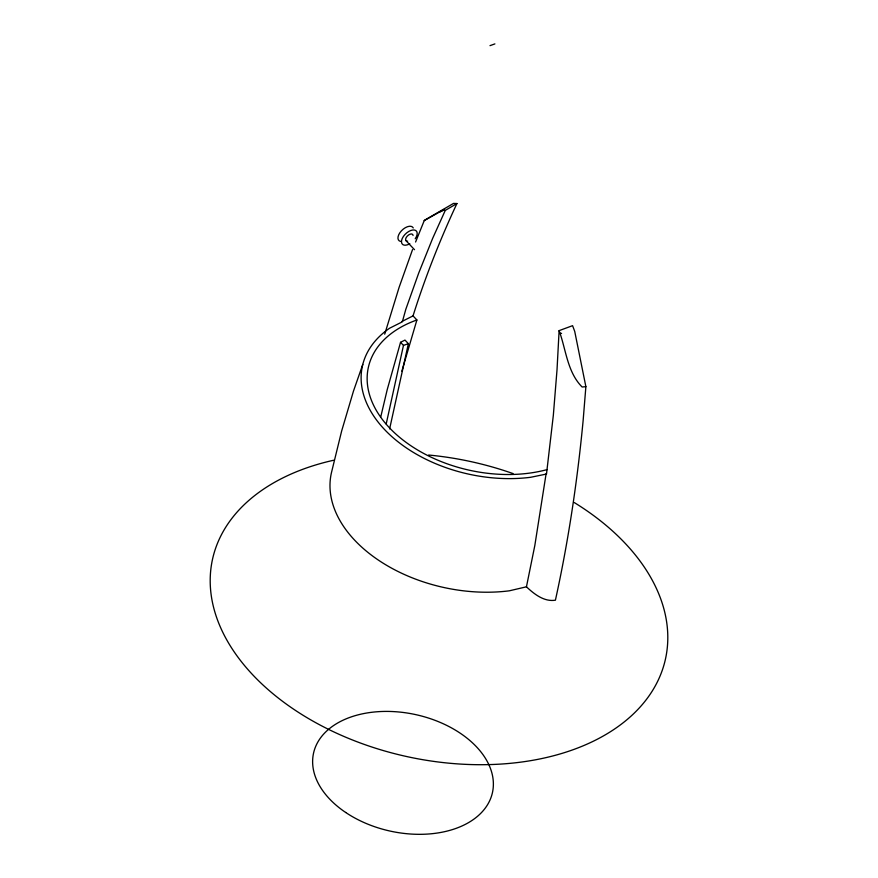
<?xml version="1.0" encoding="UTF-8"?>
<svg xmlns="http://www.w3.org/2000/svg" width="878" height="878" viewBox="0 0 878 878"><rect width="100%" height="100%" fill="white"/><g stroke="black" fill="none" stroke-linecap="round" stroke-linejoin="round"><path stroke-width="1.32" d="M362.779 364.447L353.494 391.039L341.652 430.999L331.741 471.464A134.345 87.427 12.4 0 0 509.295 590.817L526.449 586.811C534.12 594.055 544.206 602.045 555.412 600.19A1580.06 830.358 70.4 0 0 583.135 420.529L585.878 386.671L574.728 331.401L572.577 325.672L559.11 330.633L557.025 369.704L553.338 415.283L546.5 474.032L530.63 477.292A127.014 82.653 12.4 0 1 384.608 429.594A127.014 82.653 12.4 0 1 389.514 328.262L402.333 321.82L405.834 309.243L418.696 273.102L432.656 238.366L445.267 210.413L456.922 203.542C439.889 239.99 425.106 277.514 413.033 315.893L402.003 321.436M546.116 473.67L534.823 545.512L526.449 586.811M386.199 423.986L403.474 345.405L400.544 342.31L404.977 340.082L408.369 343.66L389.623 428.903M380.767 416.841L387.209 389.689L400.544 342.31M384.718 334.178L399.139 287.249L412.561 249.561M401.85 371.174L416.896 319.976L413.033 315.893M415.59 242.01L424.337 220.367L453.531 203.411L456.922 203.542M424.195 220.619L444.147 209.425M439.505 212.125L443.763 210.171L445.267 210.413M490.001 45.645L494.896 43.9M403.474 345.405L408.369 343.66M585.878 386.671L582.125 387C567.265 372.173 566.047 349.532 559.11 330.633M560.307 333.245L561.558 333.41M406.207 240.912L414.515 249.692M574.201 502.512A231.902 150.917 12.4 0 1 600.75 737.399A231.902 150.917 12.4 0 1 254.357 676.521A231.902 150.917 12.4 0 1 333.695 460.237M428.596 455.024A231.902 150.917 12.4 0 1 513.114 473.604M407.655 241.198A4.577 2.513 -43.4 0 1 407.26 236.105A4.577 2.513 -43.4 0 1 413.066 235.447M409.806 243.766A9.614 5.268 -43.4 0 1 401.619 240.32A9.614 5.268 -43.4 0 1 412.836 229.981A9.614 5.268 -43.4 0 1 415.217 238.772M400.598 241.417A9.614 5.268 -43.4 0 1 401.465 230.771A9.614 5.268 -43.4 0 1 413.275 227.94M547.268 469.554A120.901 78.68 12.4 0 1 386.572 424.634A120.901 78.68 12.4 0 1 416.896 319.976M345.702 812.479A91.597 59.616 12.4 0 0 492.174 793.756A91.597 59.616 12.4 0 0 371.12 712.365A91.597 59.616 12.4 0 0 345.702 812.479"/></g></svg>
